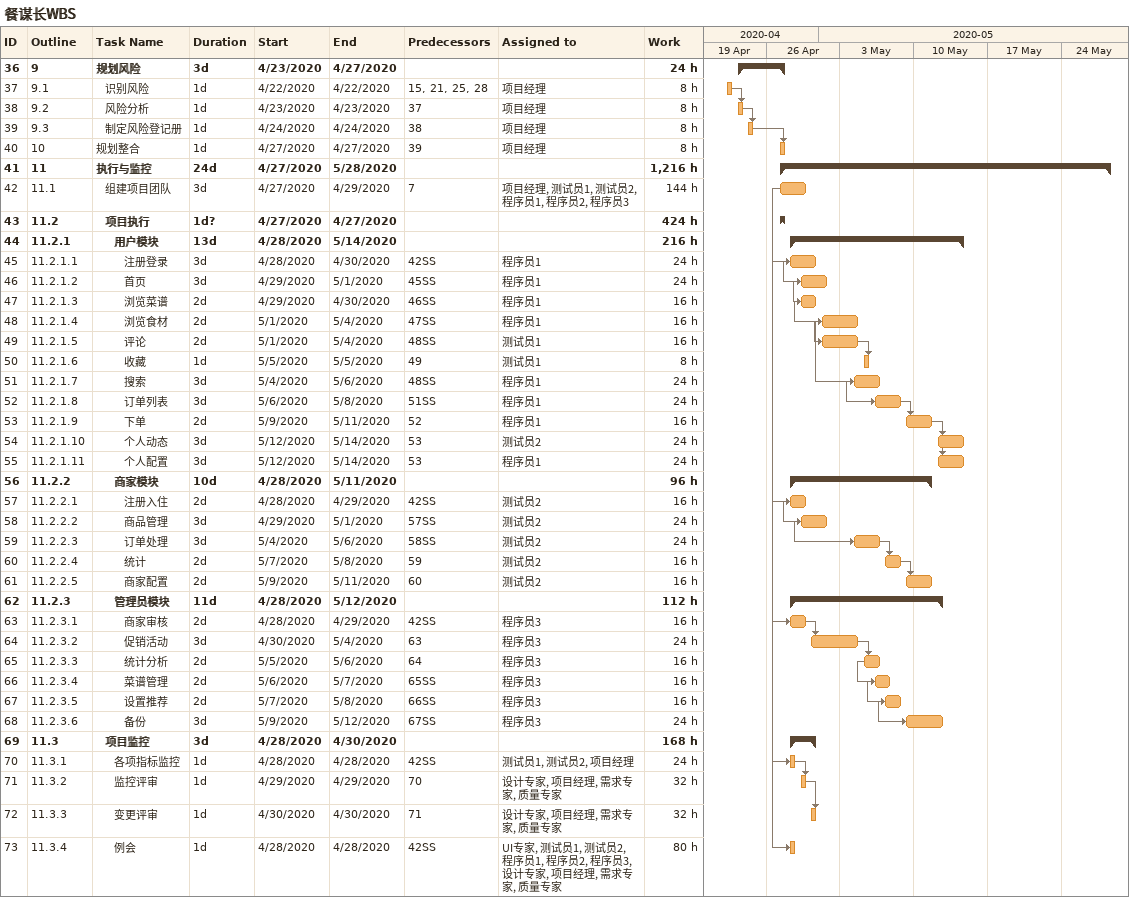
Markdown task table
餐谋长WBS

| ID | WBS | Task | Duration | Start | Finish | Predecessors | Resources | Work (h) |
|---|---|---|---|---|---|---|---|---|
| 36 | 9 | **规划风险** | 3d | 2020-04-23 | 2020-04-27 |  |  | 24 |
| 37 | 9.1 | 识别风险 | 1d | 2020-04-22 | 2020-04-22 | 15, 21, 25, 28 | 项目经理 | 8 |
| 38 | 9.2 | 风险分析 | 1d | 2020-04-23 | 2020-04-23 | 37 | 项目经理 | 8 |
| 39 | 9.3 | 制定风险登记册 | 1d | 2020-04-24 | 2020-04-24 | 38 | 项目经理 | 8 |
| 40 | 10 | 规划整合 | 1d | 2020-04-27 | 2020-04-27 | 39 | 项目经理 | 8 |
| 41 | 11 | **执行与监控** | 24d | 2020-04-27 | 2020-05-28 |  |  | 1216 |
| 42 | 11.1 | 组建项目团队 | 3d | 2020-04-27 | 2020-04-29 | 7 | 项目经理, 测试员1, 测试员2, 程序员1, 程序员2, 程序员3 | 144 |
| 43 | 11.2 | **项目执行** | 1d? | 2020-04-27 | 2020-04-27 |  |  | 424 |
| 44 | 11.2.1 | **用户模块** | 13d | 2020-04-28 | 2020-05-14 |  |  | 216 |
| 45 | 11.2.1.1 | 注册登录 | 3d | 2020-04-28 | 2020-04-30 | 42SS | 程序员1 | 24 |
| 46 | 11.2.1.2 | 首页 | 3d | 2020-04-29 | 2020-05-01 | 45SS | 程序员1 | 24 |
| 47 | 11.2.1.3 | 浏览菜谱 | 2d | 2020-04-29 | 2020-04-30 | 46SS | 程序员1 | 16 |
| 48 | 11.2.1.4 | 浏览食材 | 2d | 2020-05-01 | 2020-05-04 | 47SS | 程序员1 | 16 |
| 49 | 11.2.1.5 | 评论 | 2d | 2020-05-01 | 2020-05-04 | 48SS | 测试员1 | 16 |
| 50 | 11.2.1.6 | 收藏 | 1d | 2020-05-05 | 2020-05-05 | 49 | 测试员1 | 8 |
| 51 | 11.2.1.7 | 搜索 | 3d | 2020-05-04 | 2020-05-06 | 48SS | 程序员1 | 24 |
| 52 | 11.2.1.8 | 订单列表 | 3d | 2020-05-06 | 2020-05-08 | 51SS | 程序员1 | 24 |
| 53 | 11.2.1.9 | 下单 | 2d | 2020-05-09 | 2020-05-11 | 52 | 程序员1 | 16 |
| 54 | 11.2.1.10 | 个人动态 | 3d | 2020-05-12 | 2020-05-14 | 53 | 测试员2 | 24 |
| 55 | 11.2.1.11 | 个人配置 | 3d | 2020-05-12 | 2020-05-14 | 53 | 程序员1 | 24 |
| 56 | 11.2.2 | **商家模块** | 10d | 2020-04-28 | 2020-05-11 |  |  | 96 |
| 57 | 11.2.2.1 | 注册入住 | 2d | 2020-04-28 | 2020-04-29 | 42SS | 测试员2 | 16 |
| 58 | 11.2.2.2 | 商品管理 | 3d | 2020-04-29 | 2020-05-01 | 57SS | 测试员2 | 24 |
| 59 | 11.2.2.3 | 订单处理 | 3d | 2020-05-04 | 2020-05-06 | 58SS | 测试员2 | 24 |
| 60 | 11.2.2.4 | 统计 | 2d | 2020-05-07 | 2020-05-08 | 59 | 测试员2 | 16 |
| 61 | 11.2.2.5 | 商家配置 | 2d | 2020-05-09 | 2020-05-11 | 60 | 测试员2 | 16 |
| 62 | 11.2.3 | **管理员模块** | 11d | 2020-04-28 | 2020-05-12 |  |  | 112 |
| 63 | 11.2.3.1 | 商家审核 | 2d | 2020-04-28 | 2020-04-29 | 42SS | 程序员3 | 16 |
| 64 | 11.2.3.2 | 促销活动 | 3d | 2020-04-30 | 2020-05-04 | 63 | 程序员3 | 24 |
| 65 | 11.2.3.3 | 统计分析 | 2d | 2020-05-05 | 2020-05-06 | 64 | 程序员3 | 16 |
| 66 | 11.2.3.4 | 菜谱管理 | 2d | 2020-05-06 | 2020-05-07 | 65SS | 程序员3 | 16 |
| 67 | 11.2.3.5 | 设置推荐 | 2d | 2020-05-07 | 2020-05-08 | 66SS | 程序员3 | 16 |
| 68 | 11.2.3.6 | 备份 | 3d | 2020-05-09 | 2020-05-12 | 67SS | 程序员3 | 24 |
| 69 | 11.3 | **项目监控** | 3d | 2020-04-28 | 2020-04-30 |  |  | 168 |
| 70 | 11.3.1 | 各项指标监控 | 1d | 2020-04-28 | 2020-04-28 | 42SS | 测试员1, 测试员2, 项目经理 | 24 |
| 71 | 11.3.2 | 监控评审 | 1d | 2020-04-29 | 2020-04-29 | 70 | 设计专家, 项目经理, 需求专家, 质量专家 | 32 |
| 72 | 11.3.3 | 变更评审 | 1d | 2020-04-30 | 2020-04-30 | 71 | 设计专家, 项目经理, 需求专家, 质量专家 | 32 |
| 73 | 11.3.4 | 例会 | 1d | 2020-04-28 | 2020-04-28 | 42SS | UI专家, 测试员1, 测试员2, 程序员1, 程序员2, 程序员3, 设计专家, 项目经理, 需求专家, 质量专家 | 80 |
